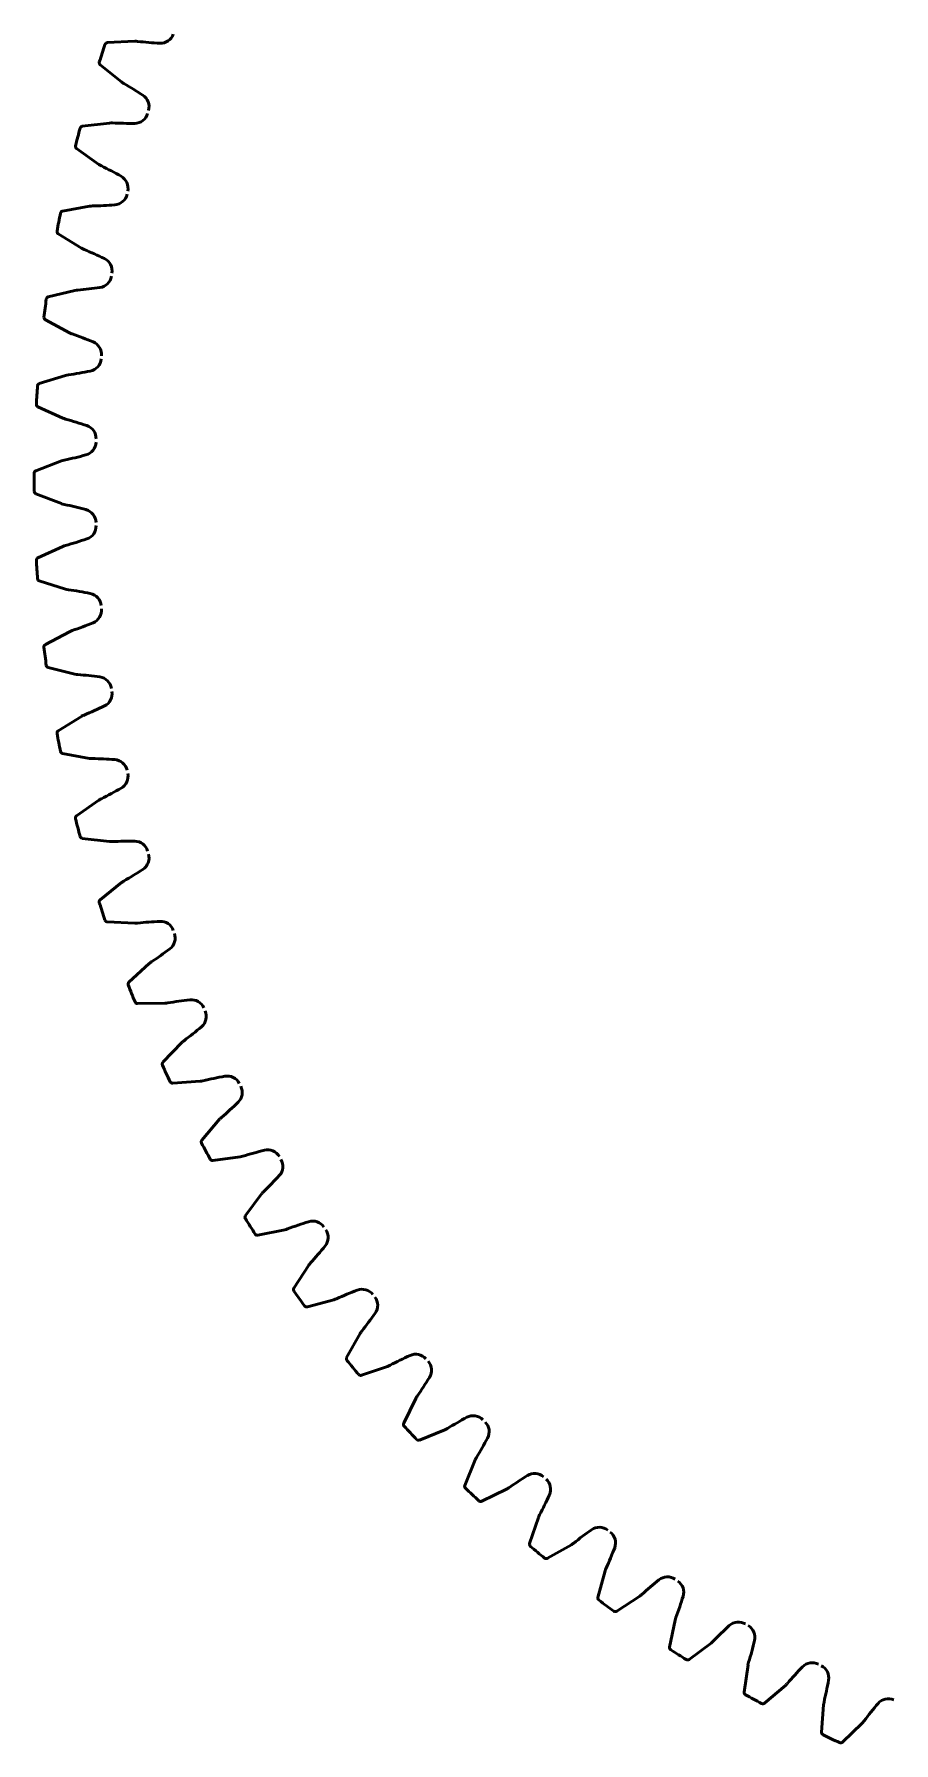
# Model space of a CAD drawing. Header units: millimetres. Extents: x -1 to 474, y -1 to 306.
# Drawn here: x 60.9 to 108.3, y 83.3 to 177.4 of the extents above; entities that cross this region are included whole.
import ezdxf

# ---------------------------------------------------------------- set-up
doc = ezdxf.new("R2010")
doc.units = ezdxf.units.MM
doc.layers.add('vis', color=1, linetype='Continuous', lineweight=50)

msp = doc.modelspace()

# ---------------------------------------------------------------- linework, layer by layer
at = {"layer": 'vis'}
for p, q in [((66.444, 176.994), (64.931, 176.919)), ((64.536, 175.703), (65.716, 174.753)), ((65.058, 172.49), (63.554, 172.321)), ((63.235, 171.082), (64.472, 170.208)), ((63.958, 167.909), (62.467, 167.645)), ((62.228, 166.389), (63.517, 165.595)), ((63.148, 163.268), (61.677, 162.911)), ((61.516, 161.642), (62.853, 160.93)), ((62.631, 158.584), (61.185, 158.136)), ((61.105, 156.859), (62.483, 156.233)), ((62.409, 153.878), (60.994, 153.339)), ((60.994, 152.061), (62.409, 151.522)), ((62.483, 149.167), (61.105, 148.541)), ((61.185, 147.264), (62.631, 146.816)), ((62.853, 144.47), (61.516, 143.758)), ((61.677, 142.489), (63.148, 142.132)), ((63.517, 139.805), (62.228, 139.011)), ((62.467, 137.755), (63.958, 137.491)), ((64.472, 135.192), (63.235, 134.318)), ((63.554, 133.079), (65.058, 132.91)), ((65.716, 130.647), (64.536, 129.697)), ((64.931, 128.481), (66.444, 128.406)), ((67.242, 126.189), (66.124, 125.168)), ((66.595, 123.979), (68.109, 123.999)), ((69.045, 121.836), (67.994, 120.747)), ((68.538, 119.589), (70.048, 119.705)), ((71.118, 117.605), (70.137, 116.452)), ((70.753, 115.331), (72.253, 115.541)), ((73.452, 113.513), (72.546, 112.3)), ((73.231, 111.22), (74.714, 111.523)), ((76.039, 109.575), (75.21, 108.307)), ((75.962, 107.272), (77.424, 107.668)), ((78.868, 105.807), (78.121, 104.49)), ((78.936, 103.504), (80.37, 103.991)), ((81.928, 102.224), (81.265, 100.863)), ((82.14, 99.93), (83.541, 100.507)), ((85.207, 98.841), (84.63, 97.44)), ((85.563, 96.565), (86.924, 97.228)), ((88.691, 95.67), (88.204, 94.236)), ((89.19, 93.421), (90.507, 94.168)), ((92.368, 92.724), (91.972, 91.262)), ((93.007, 90.51), (94.275, 91.339)), ((96.223, 90.014), (95.92, 88.531)), ((97, 87.846), (98.213, 88.752)), ((100.241, 87.553), (100.031, 86.053)), ((101.152, 85.437), (102.305, 86.418)), ((104.405, 85.348), (104.289, 83.838)), ((105.447, 83.294), (106.536, 84.345))]:
    msp.add_line(p, q, dxfattribs=at)
for points in [[(64.931, 176.919), (64.882, 176.906), (64.84, 176.878), (64.81, 176.837), (64.801, 176.817)], [(64.491, 175.862), (64.484, 175.814), (64.492, 175.766), (64.516, 175.723), (64.536, 175.703)], [(63.554, 172.321), (63.505, 172.305), (63.465, 172.274), (63.437, 172.232), (63.43, 172.211)], [(63.18, 171.238), (63.176, 171.19), (63.188, 171.142), (63.214, 171.101), (63.235, 171.082)], [(62.467, 167.645), (62.42, 167.627), (62.382, 167.593), (62.357, 167.549), (62.351, 167.527)], [(62.163, 166.541), (62.162, 166.492), (62.176, 166.446), (62.205, 166.407), (62.228, 166.389)], [(61.677, 162.911), (61.631, 162.889), (61.594, 162.853), (61.572, 162.808), (61.568, 162.786)], [(61.442, 161.79), (61.444, 161.741), (61.462, 161.696), (61.493, 161.658), (61.516, 161.642)], [(61.185, 158.136), (61.141, 158.112), (61.106, 158.073), (61.087, 158.027), (61.084, 158.004)], [(61.021, 157.002), (61.026, 156.954), (61.047, 156.91), (61.08, 156.874), (61.105, 156.859)], [(60.994, 153.339), (60.951, 153.313), (60.92, 153.272), (60.903, 153.224), (60.902, 153.202)], [(60.902, 152.198), (60.91, 152.15), (60.933, 152.107), (60.969, 152.074), (60.994, 152.061)], [(61.105, 148.541), (61.064, 148.511), (61.035, 148.469), (61.022, 148.42), (61.021, 148.398)], [(61.084, 147.396), (61.095, 147.348), (61.121, 147.307), (61.159, 147.276), (61.185, 147.264)], [(61.516, 143.758), (61.477, 143.726), (61.451, 143.682), (61.441, 143.633), (61.442, 143.61)], [(61.568, 142.614), (61.582, 142.567), (61.61, 142.528), (61.65, 142.499), (61.677, 142.489)], [(62.228, 139.011), (62.191, 138.977), (62.167, 138.931), (62.16, 138.881), (62.163, 138.859)], [(62.351, 137.873), (62.368, 137.827), (62.399, 137.789), (62.44, 137.763), (62.467, 137.755)], [(63.235, 134.318), (63.201, 134.281), (63.18, 134.234), (63.176, 134.184), (63.18, 134.162)], [(63.43, 133.189), (63.45, 133.145), (63.483, 133.109), (63.526, 133.086), (63.554, 133.079)], [(64.536, 129.697), (64.504, 129.659), (64.486, 129.611), (64.485, 129.56), (64.491, 129.538)], [(64.801, 128.583), (64.824, 128.54), (64.859, 128.507), (64.903, 128.486), (64.931, 128.481)], [(66.124, 125.168), (66.094, 125.127), (66.08, 125.078), (66.082, 125.027), (66.089, 125.006)], [(66.458, 124.072), (66.484, 124.031), (66.521, 123.999), (66.567, 123.982), (66.595, 123.979)], [(67.994, 120.747), (67.966, 120.704), (67.955, 120.654), (67.961, 120.604), (67.969, 120.583)], [(68.396, 119.674), (68.424, 119.634), (68.463, 119.606), (68.51, 119.591), (68.538, 119.589)], [(70.137, 116.452), (70.112, 116.407), (70.104, 116.357), (70.113, 116.307), (70.122, 116.286)], [(70.606, 115.407), (70.636, 115.369), (70.677, 115.342), (70.725, 115.33), (70.753, 115.331)], [(72.546, 112.3), (72.524, 112.254), (72.519, 112.203), (72.531, 112.154), (72.541, 112.134)], [(73.079, 111.286), (73.112, 111.25), (73.155, 111.226), (73.203, 111.218), (73.231, 111.22)], [(75.21, 108.307), (75.192, 108.26), (75.19, 108.209), (75.205, 108.161), (75.216, 108.141)], [(75.807, 107.329), (75.842, 107.295), (75.885, 107.274), (75.934, 107.268), (75.962, 107.272)], [(78.121, 104.49), (78.105, 104.442), (78.106, 104.39), (78.124, 104.343), (78.137, 104.325)], [(78.777, 103.551), (78.814, 103.52), (78.859, 103.501), (78.908, 103.499), (78.936, 103.504)], [(81.265, 100.863), (81.252, 100.814), (81.257, 100.763), (81.277, 100.717), (81.291, 100.699)], [(81.979, 99.967), (82.018, 99.938), (82.064, 99.923), (82.113, 99.923), (82.14, 99.93)], [(84.63, 97.44), (84.621, 97.391), (84.628, 97.34), (84.652, 97.295), (84.667, 97.279)], [(85.399, 96.591), (85.44, 96.565), (85.487, 96.552), (85.536, 96.556), (85.563, 96.565)], [(88.204, 94.236), (88.198, 94.186), (88.209, 94.136), (88.235, 94.093), (88.251, 94.077)], [(89.025, 93.437), (89.067, 93.413), (89.115, 93.403), (89.163, 93.41), (89.19, 93.421)], [(91.972, 91.262), (91.969, 91.212), (91.983, 91.162), (92.012, 91.121), (92.029, 91.107)], [(92.841, 90.516), (92.885, 90.495), (92.934, 90.488), (92.981, 90.498), (93.007, 90.51)], [(95.92, 88.531), (95.92, 88.481), (95.937, 88.432), (95.968, 88.393), (95.986, 88.379)], [(96.834, 87.841), (96.879, 87.823), (96.928, 87.819), (96.975, 87.832), (97, 87.846)], [(100.031, 86.053), (100.034, 86.003), (100.054, 85.955), (100.088, 85.918), (100.107, 85.906)], [(100.986, 85.422), (101.033, 85.406), (101.081, 85.406), (101.128, 85.421), (101.152, 85.437)], [(104.289, 83.838), (104.296, 83.788), (104.319, 83.742), (104.355, 83.707), (104.374, 83.696)], [(105.283, 83.269), (105.33, 83.255), (105.378, 83.258), (105.424, 83.277), (105.447, 83.294)]]:
    msp.add_lwpolyline(points, dxfattribs=at)
for centre, radius, start, end in [((66.468, 175.747), 1.247, 83.92492, 91.10004), ((68.951, 199.084), 22.222, 263.92488, 267.0924), ((67.862, 177.64), 0.75, 267.0924, 340.26955), ((137.4, 152.7), 76.5, 161.62406, 162.37594), ((66.468, 175.747), 1.247, 232.89996, 240.07508), ((54.76, 155.407), 22.222, 56.9076, 60.07512), ((66.483, 173.397), 0.75, 343.73045, 56.9076), ((65.16, 171.248), 1.247, 87.52492, 94.70004), ((66.174, 194.695), 22.222, 267.52488, 270.6924), ((66.433, 173.224), 0.75, 270.6924, 343.86955), ((137.4, 152.7), 76.5, 165.22406, 165.97594), ((65.16, 171.248), 1.247, 236.49996, 243.67508), ((54.753, 150.213), 22.222, 60.5076, 63.67512), ((65.324, 168.903), 0.75, 347.33045, 60.5076), ((65.285, 168.728), 0.75, 274.2924, 347.46955), ((64.138, 166.675), 1.247, 91.12492, 98.30004), ((63.678, 190.14), 22.222, 271.12488, 274.2924), ((137.4, 152.7), 76.5, 168.82406, 169.57594), ((64.138, 166.675), 1.247, 240.09996, 247.27508), ((55.072, 145.028), 22.222, 64.1076, 67.27512), ((64.449, 164.345), 0.75, 350.93045, 64.1076), ((64.421, 164.168), 0.75, 277.8924, 351.06955), ((63.405, 162.048), 1.247, 94.72492, 101.90004), ((61.472, 185.437), 22.222, 274.72488, 277.8924), ((137.4, 152.7), 76.5, 172.42406, 173.17594), ((63.405, 162.048), 1.247, 243.69996, 250.87508), ((55.716, 139.874), 22.222, 67.7076, 70.87512), ((63.861, 159.742), 0.75, 354.53045, 67.7076), ((63.844, 159.563), 0.75, 281.4924, 354.66955), ((62.964, 157.383), 1.247, 98.32492, 105.50004), ((59.566, 180.605), 22.222, 278.32488, 281.4924), ((137.4, 152.7), 76.5, 176.02406, 176.77594), ((62.964, 157.383), 1.247, 247.29996, 254.47508), ((56.683, 134.77), 22.222, 71.3076, 74.47512), ((63.564, 155.11), 0.75, 358.13045, 71.3076), ((63.559, 154.931), 0.75, 285.0924, 358.26955), ((62.817, 152.7), 1.247, 101.92492, 109.10004), ((57.968, 175.662), 22.222, 281.92488, 285.0924), ((137.4, 152.7), 76.5, 179.62406, 180.37594), ((62.817, 152.7), 1.247, 250.89996, 258.07508), ((57.968, 129.738), 22.222, 74.9076, 78.07512), ((63.559, 150.469), 0.75, 1.73045, 74.9076), ((63.564, 150.29), 0.75, 288.6924, 1.86955), ((62.964, 148.017), 1.247, 105.52492, 112.70004), ((56.683, 170.63), 22.222, 285.52488, 288.6924), ((137.4, 152.7), 76.5, 183.22406, 183.97594), ((62.964, 148.017), 1.247, 254.49996, 261.67508), ((59.566, 124.795), 22.222, 78.5076, 81.67512), ((63.844, 145.837), 0.75, 5.33045, 78.5076), ((55.716, 165.526), 22.222, 289.12488, 292.2924), ((63.861, 145.658), 0.75, 292.2924, 5.46955), ((63.405, 143.352), 1.247, 109.12492, 116.30004), ((137.4, 152.7), 76.5, 186.82406, 187.57594), ((63.405, 143.352), 1.247, 258.09996, 265.27508), ((61.472, 119.963), 22.222, 82.1076, 85.27512), ((64.421, 141.232), 0.75, 8.93045, 82.1076), ((55.072, 160.372), 22.222, 292.72488, 295.8924), ((64.449, 141.055), 0.75, 295.8924, 9.06955), ((64.138, 138.725), 1.247, 112.72492, 119.90004), ((137.4, 152.7), 76.5, 190.42406, 191.17594), ((64.138, 138.725), 1.247, 261.69996, 268.87508), ((63.678, 115.26), 22.222, 85.7076, 88.87512), ((65.285, 136.672), 0.75, 12.53045, 85.7076), ((65.324, 136.497), 0.75, 299.4924, 12.66955), ((54.753, 155.187), 22.222, 296.32488, 299.4924), ((65.16, 134.152), 1.247, 116.32492, 123.50004), ((137.4, 152.7), 76.5, 194.02406, 194.77594), ((65.16, 134.152), 1.247, 265.29996, 272.47508), ((66.174, 110.705), 22.222, 89.3076, 92.47512), ((66.433, 132.176), 0.75, 16.13045, 89.3076), ((66.483, 132.003), 0.75, 303.0924, 16.26955), ((54.76, 149.993), 22.222, 299.92488, 303.0924), ((66.468, 129.653), 1.247, 119.92492, 127.10004), ((137.4, 152.7), 76.5, 197.62406, 198.37594), ((66.468, 129.653), 1.247, 268.89996, 276.07508), ((68.951, 106.316), 22.222, 92.9076, 96.07512), ((67.862, 127.76), 0.75, 19.73045, 92.9076), ((67.923, 127.591), 0.75, 306.6924, 19.86955), ((68.055, 125.244), 1.247, 123.52492, 130.70004), ((55.093, 144.809), 22.222, 303.52488, 306.6924), ((137.4, 152.7), 76.5, 201.22406, 201.97594), ((68.055, 125.244), 1.247, 272.49996, 279.67508), ((71.999, 102.109), 22.222, 96.5076, 99.67512), ((69.565, 123.443), 0.75, 23.33045, 96.5076), ((69.637, 123.278), 0.75, 310.2924, 23.46955), ((55.751, 139.656), 22.222, 307.12488, 310.2924), ((69.915, 120.944), 1.247, 127.12492, 134.30004), ((137.4, 152.7), 76.5, 204.82406, 205.57594), ((69.915, 120.944), 1.247, 276.09996, 283.27508), ((75.305, 98.102), 22.222, 100.1076, 103.27512), ((71.536, 119.241), 0.75, 26.93045, 100.1076), ((71.618, 119.082), 0.75, 313.8924, 27.06955), ((72.043, 116.769), 1.247, 130.72492, 137.90004), ((56.731, 134.555), 22.222, 310.72488, 313.8924), ((137.4, 152.7), 76.5, 208.42406, 209.17594), ((78.855, 94.311), 22.222, 103.7076, 106.87512), ((73.767, 115.172), 0.75, 30.53045, 103.7076), ((72.043, 116.769), 1.247, 279.69996, 286.87508), ((73.858, 115.017), 0.75, 317.4924, 30.66955), ((58.029, 129.526), 22.222, 314.32488, 317.4924), ((74.428, 112.737), 1.247, 134.32492, 141.50004), ((137.4, 152.7), 76.5, 212.02406, 212.77594), ((74.428, 112.737), 1.247, 283.29996, 290.47508), ((82.637, 90.75), 22.222, 107.3076, 110.47512), ((76.249, 111.25), 0.75, 34.13045, 107.3076), ((76.35, 111.102), 0.75, 321.0924, 34.26955), ((59.641, 124.588), 22.222, 317.92488, 321.0924), ((77.061, 108.861), 1.247, 137.92492, 145.10004), ((137.4, 152.7), 76.5, 215.62406, 216.37594), ((77.061, 108.861), 1.247, 286.89996, 294.07508), ((86.635, 87.434), 22.222, 110.9076, 114.07512), ((78.972, 107.492), 0.75, 37.73045, 110.9076), ((79.082, 107.351), 0.75, 324.6924, 37.86955), ((61.56, 119.761), 22.222, 321.52488, 324.6924), ((79.933, 105.159), 1.247, 141.52492, 148.70004), ((90.833, 84.375), 22.222, 114.5076, 117.67512), ((81.926, 103.913), 0.75, 41.33045, 114.5076), ((137.4, 152.7), 76.5, 219.22406, 219.97594), ((79.933, 105.159), 1.247, 290.49996, 297.67508), ((82.045, 103.778), 0.75, 328.2924, 41.46955), ((63.778, 115.064), 22.222, 325.12488, 328.2924), ((83.031, 101.645), 1.247, 145.12492, 152.30004), ((95.215, 81.586), 22.222, 118.1076, 121.27512), ((85.099, 100.526), 0.75, 44.93045, 118.1076), ((85.226, 100.399), 0.75, 331.8924, 45.06955), ((137.4, 152.7), 76.5, 222.82406, 223.57594), ((83.031, 101.645), 1.247, 294.09996, 301.27508), ((66.286, 110.515), 22.222, 328.72488, 331.8924), ((86.345, 98.331), 1.247, 148.72492, 155.90004), ((99.764, 79.078), 22.222, 121.7076, 124.87512), ((88.478, 97.345), 0.75, 48.53045, 121.7076), ((137.4, 152.7), 76.5, 226.42406, 227.17594), ((86.345, 98.331), 1.247, 297.69996, 304.87508), ((88.613, 97.226), 0.75, 335.4924, 48.66955), ((69.075, 106.133), 22.222, 332.32488, 335.4924), ((89.859, 95.233), 1.247, 152.32492, 159.50004), ((92.051, 94.382), 0.75, 52.13045, 125.3076), ((89.859, 95.233), 1.247, 301.29996, 308.47508), ((104.461, 76.86), 22.222, 125.3076, 128.47512), ((92.192, 94.272), 0.75, 339.0924, 52.26955), ((137.4, 152.7), 76.5, 230.02406, 230.77594), ((72.134, 101.935), 22.222, 335.92488, 339.0924), ((93.561, 92.361), 1.247, 155.92492, 163.10004), ((95.802, 91.65), 0.75, 55.73045, 128.9076), ((93.561, 92.361), 1.247, 304.89996, 312.07508), ((109.288, 74.941), 22.222, 128.9076, 132.07512), ((75.45, 97.937), 22.222, 339.52488, 342.6924), ((95.95, 91.549), 0.75, 342.6924, 55.86955), ((137.4, 152.7), 76.5, 233.62406, 234.37594), ((97.437, 89.728), 1.247, 159.52492, 166.70004), ((114.226, 73.329), 22.222, 132.5076, 135.67512), ((99.717, 89.158), 0.75, 59.33045, 132.5076), ((99.872, 89.067), 0.75, 346.2924, 59.46955), ((97.437, 89.728), 1.247, 308.49996, 315.67508), ((79.011, 94.155), 22.222, 343.12488, 346.2924), ((137.4, 152.7), 76.5, 237.22406, 237.97594), ((101.469, 87.343), 1.247, 163.12492, 170.30004), ((103.782, 86.918), 0.75, 62.93045, 136.1076), ((119.255, 72.031), 22.222, 136.1076, 139.27512), ((103.941, 86.836), 0.75, 349.8924, 63.06955), ((82.802, 90.605), 22.222, 346.72488, 349.8924), ((137.4, 152.7), 76.5, 240.82406, 241.57594), ((101.469, 87.343), 1.247, 312.09996, 319.27508), ((107.978, 84.937), 0.75, 66.53045, 139.7076), ((105.644, 85.215), 1.247, 166.72492, 173.90004), ((124.356, 71.051), 22.222, 139.7076, 142.87512), ((105.644, 85.215), 1.247, 315.69996, 322.87508), ((137.4, 152.7), 76.5, 244.42406, 245.17594)]:
    msp.add_arc(centre, radius, start, end, dxfattribs=at)

doc.saveas('drawing.dxf')
